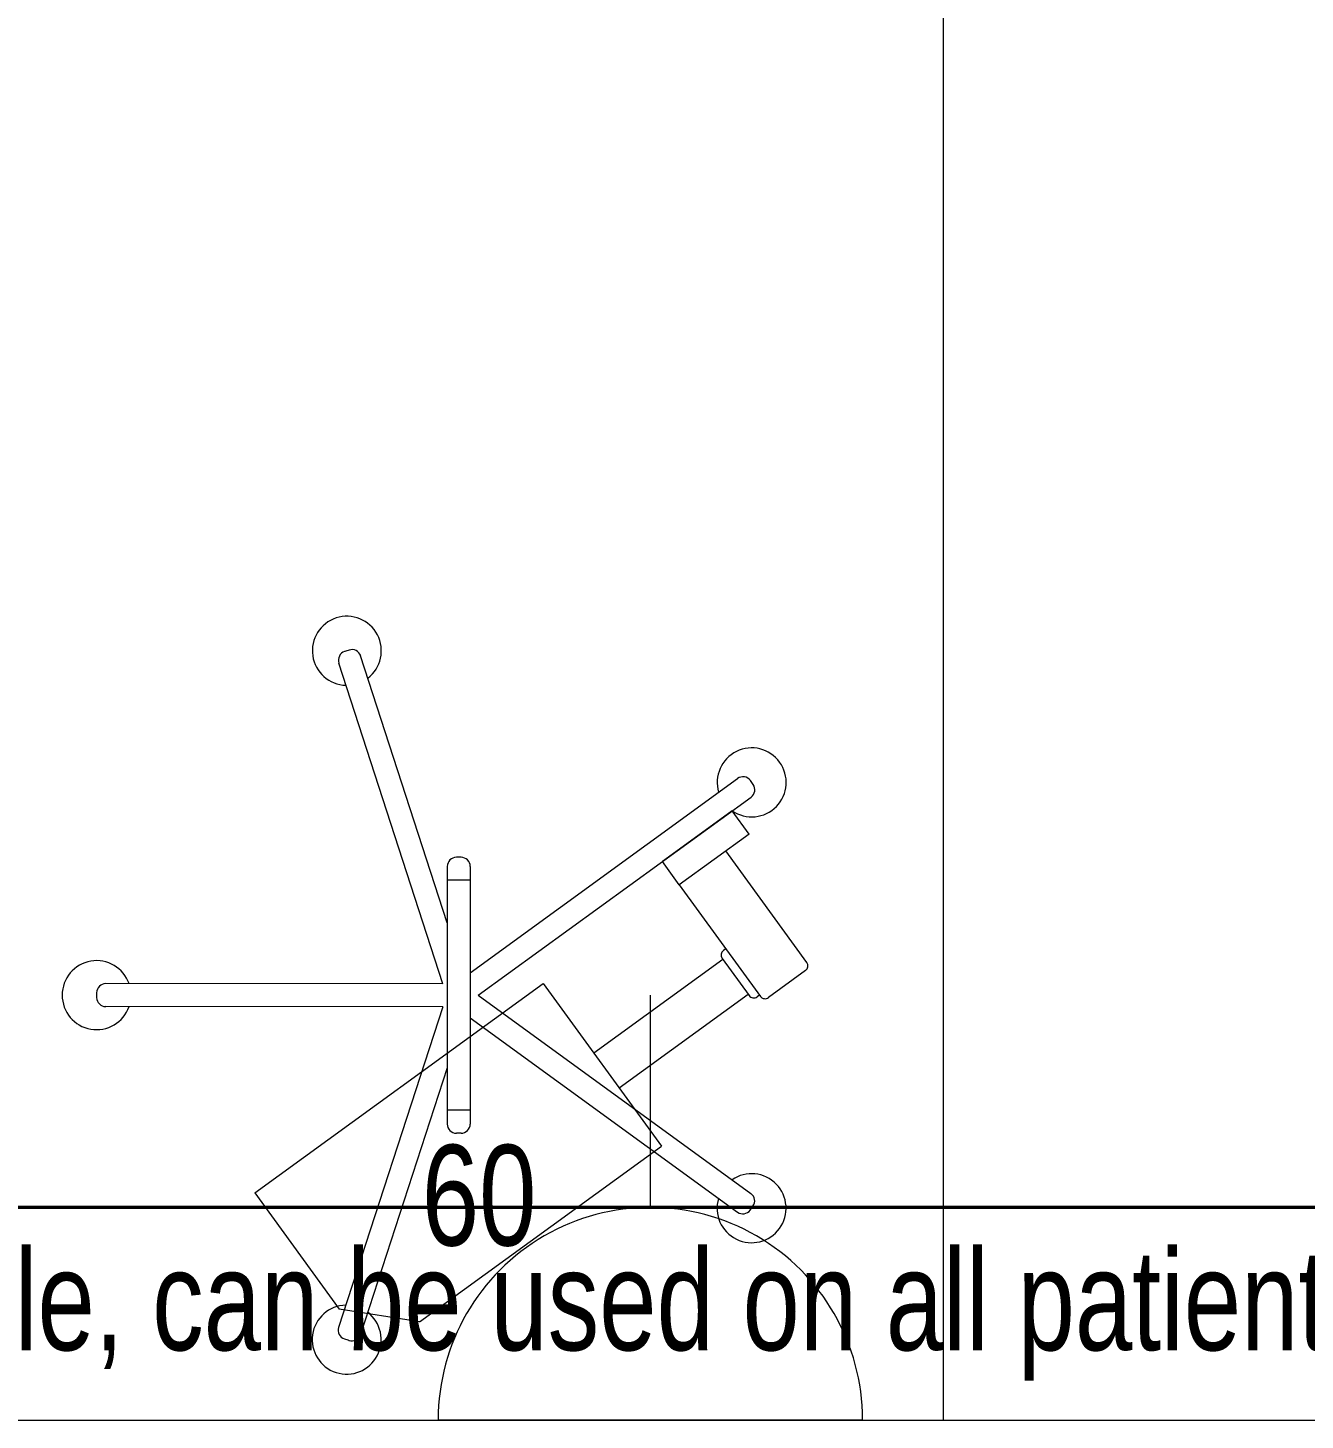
# Model space of a CAD drawing. Header units: metres. Extents: x 75097 to 220695, y -1557923 to -1361206.
# Drawn here: x 141177 to 142288, y -1460823 to -1459612 of the extents above; entities that cross this region are included whole.
import ezdxf

# ---------------------------------------------------------------- set-up
doc = ezdxf.new("R2010")
doc.units = ezdxf.units.M
doc.layers.get('0').update_dxf_attribs({"lineweight": 0})
for name, color, linetype, lineweight in [('A-100 - Copy$0$Medical Equipment and Furniture', 8, 'Continuous', 0), ('A-100 - Copy$0$Medical Equipment and Furniture1', 8, 'Continuous', 5), ('A-100 - Copy$0$Walls', 8, 'Continuous', 0)]:
    doc.layers.add(name, color=color, linetype=linetype, lineweight=lineweight)
doc.layers.add('E-POWR', color=7, linetype='Continuous', lineweight=9, true_color=0x4e7e3e)
doc.styles.add('A-100 - Copy$0$X3G_ENTITY_257CFD', font='swisscl.ttf', dxfattribs={"height": 200})

# ---------------------------------------------------------------- blocks, each defined once
blk = doc.blocks.new('NORMAL SOCKET')
at = {"layer": 'E-POWR'}
for p, q in [((0, 307.7), (0, 615.4)), ((-307.7, 0), (307.7, 0))]:
    blk.add_line(p, q, dxfattribs=at)
blk.add_ellipse((0, 0), major_axis=(32.8, 305.9), ratio=1, start_param=4.81904, end_param=7.960633, dxfattribs=at)
blk = doc.blocks.new('A-100 - Copy$0$HF12177-P')
for p, q in [((0, 0), (-0.1724, 0.2372)), ((0, 0), (0.1724, 0.2372)), ((-0.0196, -0.007), (-0.1885, 0.2255)), ((0.0196, -0.007), (0.1885, 0.2255)), ((-0.112, -0.007), (0.112, -0.007)), ((-0.1, -0.007), (-0.1, -0.027)), ((0.1, -0.007), (0.1, -0.027)), ((-0.12, -0.015), (-0.12, -0.019)), ((0.12, -0.015), (0.12, -0.019)), ((-0.0631, -0.027), (-0.2951, -0.1024)), ((-0.01, -0.0308), (-0.2889, -0.1214)), ((-0.112, -0.027), (0.112, -0.027)), ((-0.01, -0.0308), (-0.01, -0.324)), ((0.01, -0.0308), (0.01, -0.324)), ((0.01, -0.0308), (0.2889, -0.1214)), ((0.0631, -0.027), (0.2951, -0.1024))]:
    blk.add_line(p, q)
for centre, radius, start, end in [((-0.1852, 0.2378), 0.03, 325.4712, 286.5288), ((0.1852, 0.2378), 0.03, 253.4712, 214.5288), ((-0.1821, 0.2302), 0.008, 126.3733, 216), ((0, -0.017), 0.315, 125.6267, 126.3733), ((-0.1788, 0.2325), 0.008, 36, 125.6267), ((0.1788, 0.2325), 0.008, 54.3733, 144), ((0, -0.017), 0.315, 53.6267, 54.3733), ((0.1821, 0.2302), 0.008, 324, 53.6267), ((-0.112, -0.015), 0.008, 90, 180), ((0.112, -0.015), 0.008, 0, 90), ((-0.112, -0.019), 0.008, 180, 270), ((0.112, -0.019), 0.008, 270, 0), ((-0.2996, -0.1144), 0.03, 37.4712, 358.5288), ((0.2996, -0.1144), 0.03, 181.4712, 142.5288), ((-0.2926, -0.11), 0.008, 108, 197.6267), ((0.2926, -0.11), 0.008, 342.3733, 72), ((0, -0.017), 0.315, 197.6267, 198.3733), ((-0.2914, -0.1138), 0.008, 198.3733, 288), ((0.2914, -0.1138), 0.008, 252, 341.6267), ((0, -0.017), 0.315, 341.6267, 342.3733), ((0, -0.332), 0.03, 109.4712, 70.5288), ((-0.002, -0.324), 0.008, 180, 269.6267), ((0.002, -0.324), 0.008, 270.3733, 0), ((0, -0.017), 0.315, 269.6267, 270.3733)]:
    blk.add_arc(centre, radius, start, end)
blk = doc.blocks.new('A-100 - Copy$0$MONITOR ARM PLAN')
for p, q in [((0.025, -0.49375, 0), (0.025, -0.18375, 0)), ((0.025, -0.18375, 0), (0.2, -0.18375, 0)), ((0.2, -0.44375, 0), (0.2, -0.18375, 0)), ((0.2, -0.44375, 0), (0.15, -0.49375, 0)), ((0.025, -0.49375, 0), (0.15, -0.49375, 0))]:
    blk.add_line(p, q)
at = {"layer": 'A-100 - Copy$0$Medical Equipment and Furniture1'}
for p, q in [((0.025, 0.0375), (0, 0.0375)), ((0, 0.0375), (0, -0.0375)), ((0.025, 0.0375), (0.025, -0.0375)), ((0.145, 0.0125), (0.025, 0.0125)), ((0.15, 0.0075), (0.15, -0.0325)), ((0.025, -0.0375), (0, -0.0375)), ((0.025, -0.0375), (0.145, -0.0375)), ((0.09375, -0.0375), (0.09375, -0.04)), ((0.09875, -0.045), (0.13875, -0.045)), ((0.1, -0.045), (0.1, -0.18375)), ((0.1375, -0.045), (0.1375, -0.18375)), ((0.14375, -0.0375), (0.14375, -0.04))]:
    blk.add_line(p, q, dxfattribs=at)
for centre, start, end in [((0.145, 0.0075, 0), 0, 90), ((0.145, -0.0325), 270, 0), ((0.09875, -0.04), 180, 270), ((0.13875, -0.04), 270, 360)]:
    blk.add_arc(centre, 0.005, start, end, dxfattribs=at)
blk = doc.blocks.new('A-100 - Copy')
at = {"layer": 'A-100 - Copy$0$Medical Equipment and Furniture'}
blk.add_line((141973.3, -1458322.7, 0), (141973.3, -1460822.7, 0), dxfattribs=at)
at = {"layer": 'A-100 - Copy$0$Walls', "elevation": 0}
blk.add_lwpolyline([(134463.3, -1460822.7), (144478.3, -1460822.7), (144478.3, -1456495.2)], dxfattribs=at)
at = {"layer": 'A-100 - Copy$0$Medical Equipment and Furniture', "extrusion": (-1.92689e-13, -1.39405e-12, -1), "xscale": -1000.000000000002, "yscale": 1000.000000000002, "zscale": -1000.000000000002, "rotation": 90.01496832471715}
blk.add_blockref('A-100 - Copy$0$HF12177-P', (-141569, -1460453.1, 0), dxfattribs=at)
at = {"layer": 'A-100 - Copy$0$Medical Equipment and Furniture', "xscale": 1000, "yscale": 1000, "zscale": 1000, "rotation": 305.9850316752795}
blk.add_blockref('A-100 - Copy$0$MONITOR ARM PLAN', (141759.5, -1460314.7, 0), dxfattribs=at)
at = {"layer": 'A-100 - Copy$0$Medical Equipment and Furniture', "insert": (141569.7, -1460583.3, 0), "char_height": 87.47, "attachment_point": 2, "style": 'A-100 - Copy$0$X3G_ENTITY_257CFD'}
blk.add_mtext('60', dxfattribs=at)
at = {"layer": 'A-100 - Copy$0$Medical Equipment and Furniture', "insert": (141554.6, -1460674.4, 0), "char_height": 87.473, "width": 3260.537, "attachment_point": 2, "style": 'A-100 - Copy$0$X3G_ENTITY_257CFD'}
blk.add_mtext('60 is mobile, can be used on all patients', dxfattribs=at)

msp = doc.modelspace()

# ---------------------------------------------------------------- linework, layer by layer
at = {"layer": 'E-POWR', "const_width": 3, "elevation": 0}
for points in [[(144178.7, -1457030), (144178.7, -1460637.6), (139198.3, -1460637.6), (136701.6, -1460637.6), (132265.4, -1460638.5), (129750.7, -1460638.5), (127228.4, -1460637.6), (124640, -1460637.6), (124640, -1455422.3), (133289.4, -1455422.3)], [(144178.7, -1460138.9), (144178.7, -1460637.6), (141718.7, -1460637.6)]]:
    msp.add_lwpolyline(points, dxfattribs=at)

# ---------------------------------------------------------------- block references
at = {"layer": 'E-POWR', "color": 85, "xscale": 0.6, "yscale": 0.6, "zscale": 0.6}
msp.add_blockref('NORMAL SOCKET', (141718.7, -1460822.3, 0), dxfattribs=at)

# ---------------------------------------------------------------- next in the draw order: block references
msp.add_blockref('A-100 - Copy', (0, 0))

doc.saveas('drawing.dxf')
